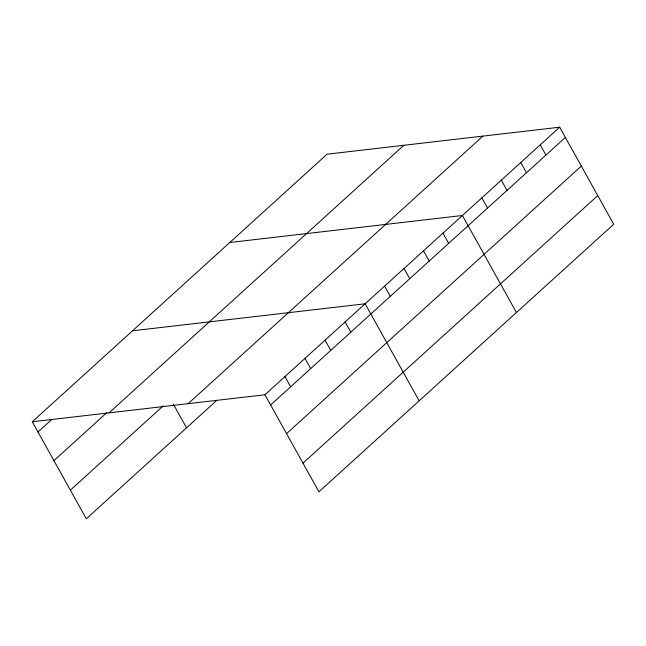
<?xml version="1.0" encoding="UTF-8"?>
<svg xmlns="http://www.w3.org/2000/svg" width="646" height="646" viewBox="0 0 646 646"><rect width="100%" height="100%" fill="white"/><g stroke="black" fill="none" stroke-linecap="round" stroke-linejoin="round"><path stroke-width="0.97" d="M32.3 421.765L327.07 154.2L559.686 127.197L613.7 224.235L318.93 491.8L264.925 394.763L32.3 421.765L86.314 518.803L216.79 400.358M37.993 431.988L52.1 419.181M53.933 460.638L106.647 412.794M109.069 412.851L403.831 145.293M70.366 490.152L163.163 405.922M188.156 403.669L482.925 136.112M264.925 394.763L559.686 127.197M270.617 404.985L565.379 137.428M286.558 433.636L581.327 166.07M302.99 463.15L597.752 195.593M229.79 242.5L462.415 215.498L516.429 312.535M132.519 330.792L365.143 303.79L419.157 400.827M540.234 144.857L545.927 155.08M520.781 162.517L526.474 172.74M501.328 180.177L507.021 190.4M481.876 197.838L487.56 208.06M442.962 233.158L448.655 243.38M423.51 250.81L429.202 261.041M404.057 268.47L409.742 278.701M384.596 286.13L390.289 296.353M345.101 321.983L350.794 332.205M325.059 340.176L330.744 350.407M305.009 358.377L310.702 368.6M284.967 376.57L290.66 386.793M173.483 404.388L186.532 427.83"/></g></svg>
